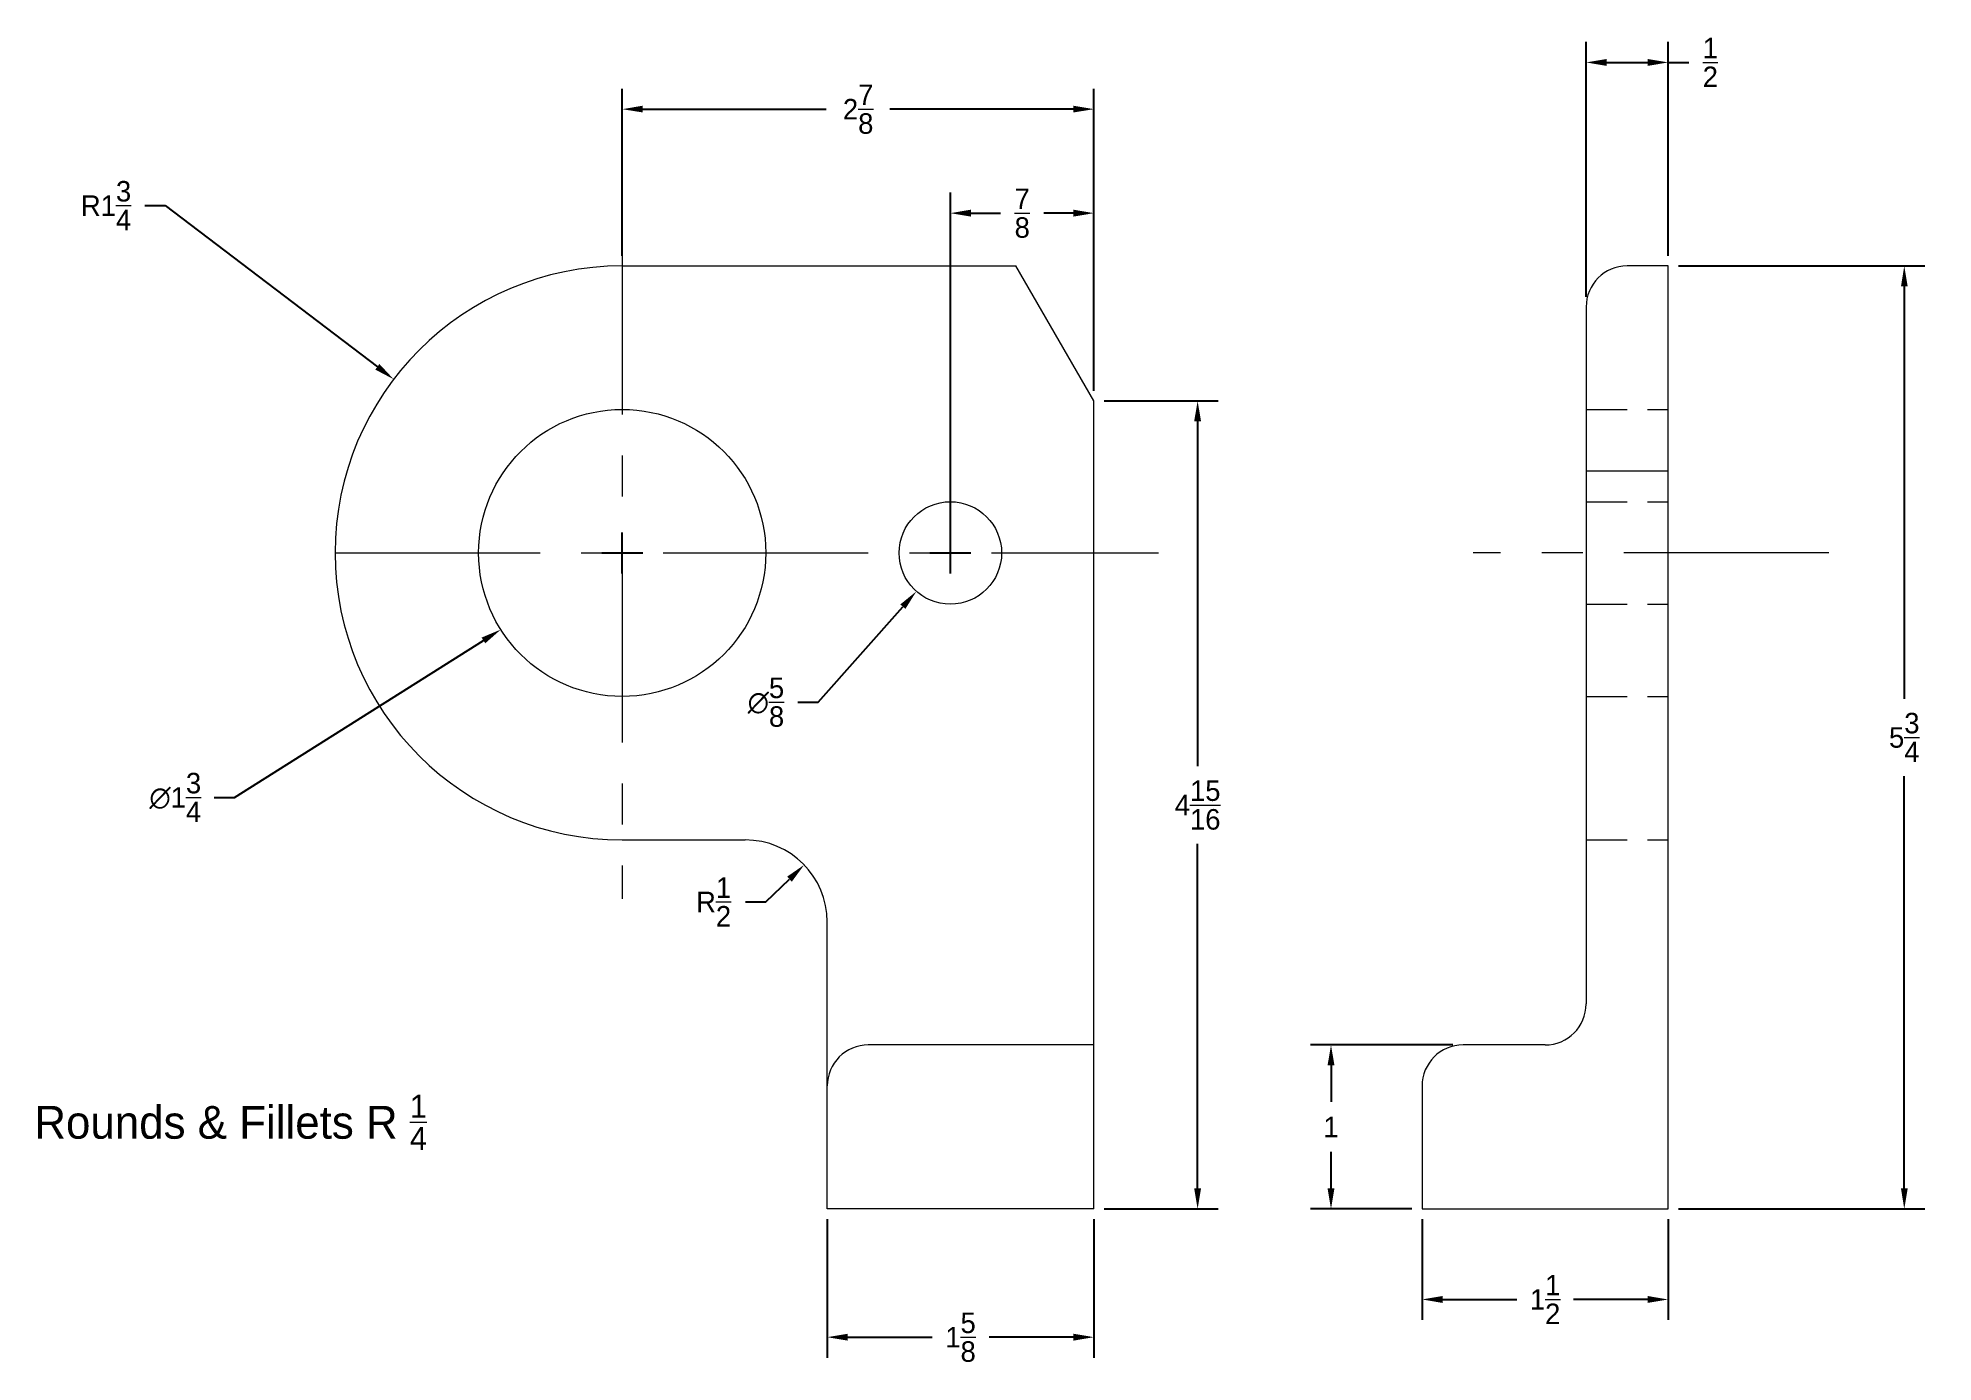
# Model space of a CAD drawing. Header units: inches. Extents: x -3.6 to 8, y -0.9 to 7.1.
import ezdxf

# ---------------------------------------------------------------- set-up
doc = ezdxf.new("R2010")
doc.units = ezdxf.units.IN
doc.header["$MEASUREMENT"] = 0
doc.linetypes.add('CENTER', pattern=[2, 1.25, -0.25, 0.25, -0.25])
doc.linetypes.add('HIDDEN', pattern=[0.375, 0.25, -0.125])
doc.layers.add('Center_Line', color=1, linetype='CENTER')
doc.layers.add('Dimensions', color=6, linetype='Continuous')
doc.layers.add('Hidden_Line', color=4, linetype='HIDDEN', lineweight=5)
doc.layers.add('Object_Lines', color=5, linetype='Continuous', lineweight=9)
doc.dimstyles.new('Mechanical', dxfattribs={"dimtxt": 0.125, "dimasz": 0.125, "dimexe": 0.125, "dimexo": 0.0625, "dimgap": 0.09, "dimtad": 0, "dimtih": 1, "dimtoh": 1, "dimdec": 4, "dimzin": 0, "dimdsep": 46, "dimlunit": 5, "dimtxsty": 'Standard', "dimcen": 0.125, "dimadec": 0, "dimazin": 0, "dimtfac": 1, "dimtdec": 4, "dimtofl": 0, "dimtmove": 0, "dimatfit": 3, "dimfxl": 1, "dimtolj": 1, "dimtzin": 0, "dimarcsym": 0})

# ---------------------------------------------------------------- blocks, each defined once
blk = doc.blocks.new('*D12')
at = {"layer": 'Defpoints', "color": 0, "lineweight": 5, "transparency": 16777216}
for p in [(1.25, 0), (2.875, 0), (2.875, -0.782)]:
    blk.add_point(p, dxfattribs=at)
at = {"layer": 'Dimensions', "color": 0, "lineweight": -2, "transparency": 16777216}
for p, q in [((1.25, -0.062), (1.25, -0.907)), ((2.875, -0.062), (2.875, -0.907)), ((1.375, -0.782), (1.889, -0.782)), ((2.75, -0.782), (2.236, -0.782))]:
    blk.add_line(p, q, dxfattribs=at)
at = {"layer": 'Dimensions', "color": 0, "lineweight": 5, "transparency": 16777216}
for points in [[(1.375, -0.761), (1.375, -0.803), (1.25, -0.782)], [(2.75, -0.761), (2.75, -0.803), (2.875, -0.782)]]:
    blk.add_solid(points, dxfattribs=at)
at = {"layer": 'Dimensions', "color": 0, "lineweight": 5, "transparency": 16777216, "insert": (2.062, -0.782), "char_height": 0.125, "attachment_point": 5}
blk.add_mtext('\\A1;1{\\H1x;\\S5/8;}', dxfattribs=at)
blk = doc.blocks.new('*D13')
at = {"layer": 'Defpoints', "color": 0, "lineweight": 5, "transparency": 16777216}
for p in [(2.875, 6.706), (0, 5.75), (2.875, 4.927)]:
    blk.add_point(p, dxfattribs=at)
at = {"layer": 'Dimensions', "color": 0, "lineweight": -2, "transparency": 16777216}
for p, q in [((0, 5.812), (0, 6.831)), ((2.875, 4.989), (2.875, 6.831)), ((0.125, 6.706), (1.243, 6.706)), ((2.75, 6.706), (1.632, 6.706))]:
    blk.add_line(p, q, dxfattribs=at)
at = {"layer": 'Dimensions', "color": 0, "lineweight": 5, "transparency": 16777216}
for points in [[(0.125, 6.727), (0.125, 6.686), (0, 6.706)], [(2.75, 6.727), (2.75, 6.686), (2.875, 6.706)]]:
    blk.add_solid(points, dxfattribs=at)
at = {"layer": 'Dimensions', "color": 0, "lineweight": 5, "transparency": 16777216, "insert": (1.438, 6.706), "char_height": 0.125, "attachment_point": 5}
blk.add_mtext('\\A1;2{\\H1x;\\S7/8;}', dxfattribs=at)
blk = doc.blocks.new('*D14')
at = {"layer": 'Defpoints', "color": 0, "lineweight": 5, "transparency": 16777216}
for p in [(2, 6.072), (2.875, 4.927), (2, 4)]:
    blk.add_point(p, dxfattribs=at)
at = {"layer": 'Dimensions', "color": 0, "lineweight": -2, "transparency": 16777216}
for p, q in [((2, 4.062), (2, 6.197)), ((2.875, 4.989), (2.875, 6.197)), ((2.125, 6.072), (2.306, 6.072)), ((2.75, 6.072), (2.569, 6.072))]:
    blk.add_line(p, q, dxfattribs=at)
at = {"layer": 'Dimensions', "color": 0, "lineweight": 5, "transparency": 16777216}
for points in [[(2.125, 6.093), (2.125, 6.051), (2, 6.072)], [(2.75, 6.093), (2.75, 6.051), (2.875, 6.072)]]:
    blk.add_solid(points, dxfattribs=at)
at = {"layer": 'Dimensions', "color": 0, "lineweight": 5, "transparency": 16777216, "insert": (2.438, 6.072), "char_height": 0.125, "attachment_point": 5}
blk.add_mtext('\\A1;{\\H1x;\\S7/8;}', dxfattribs=at)
blk = doc.blocks.new('*D15')
at = {"layer": 'Defpoints', "color": 0, "lineweight": 5, "transparency": 16777216}
for p in [(2.875, 4.927), (2.875, 0), (3.507, 0)]:
    blk.add_point(p, dxfattribs=at)
at = {"layer": 'Dimensions', "color": 0, "lineweight": -2, "transparency": 16777216}
for p, q in [((2.938, 4.927), (3.632, 4.927)), ((3.507, 4.802), (3.507, 2.699)), ((3.507, 0.125), (3.507, 2.227)), ((2.938, 0), (3.632, 0))]:
    blk.add_line(p, q, dxfattribs=at)
at = {"layer": 'Dimensions', "color": 0, "lineweight": 5, "transparency": 16777216}
for points in [[(3.486, 4.802), (3.528, 4.802), (3.507, 4.927)], [(3.486, 0.125), (3.528, 0.125), (3.507, 0)]]:
    blk.add_solid(points, dxfattribs=at)
at = {"layer": 'Dimensions', "color": 0, "lineweight": 5, "transparency": 16777216, "insert": (3.507, 2.463), "char_height": 0.125, "attachment_point": 5}
blk.add_mtext('\\A1;4{\\H1x;\\S15/16;}', dxfattribs=at)
blk = doc.blocks.new('*D16')
at = {"layer": 'Defpoints', "color": 0, "lineweight": 5, "transparency": 16777216}
for p in [(4.875, 0), (6.375, 0), (6.375, -0.552)]:
    blk.add_point(p, dxfattribs=at)
at = {"layer": 'Dimensions', "color": 0, "lineweight": -2, "transparency": 16777216}
for p, q in [((4.875, -0.062), (4.875, -0.677)), ((6.375, -0.062), (6.375, -0.677)), ((5, -0.552), (5.452, -0.552)), ((6.25, -0.552), (5.798, -0.552))]:
    blk.add_line(p, q, dxfattribs=at)
at = {"layer": 'Dimensions', "color": 0, "lineweight": 5, "transparency": 16777216}
for points in [[(5, -0.531), (5, -0.573), (4.875, -0.552)], [(6.25, -0.531), (6.25, -0.573), (6.375, -0.552)]]:
    blk.add_solid(points, dxfattribs=at)
at = {"layer": 'Dimensions', "color": 0, "lineweight": 5, "transparency": 16777216, "insert": (5.625, -0.552), "char_height": 0.125, "attachment_point": 5}
blk.add_mtext('\\A1;1{\\H1x;\\S1/2;}', dxfattribs=at)
blk = doc.blocks.new('*D17')
at = {"layer": 'Defpoints', "color": 0, "lineweight": 5, "transparency": 16777216}
for p in [(6.375, 5.75), (7.814, 5.75), (6.375, 0)]:
    blk.add_point(p, dxfattribs=at)
at = {"layer": 'Dimensions', "color": 0, "lineweight": -2, "transparency": 16777216}
for p, q in [((6.438, 5.75), (7.939, 5.75)), ((7.814, 5.625), (7.814, 3.111)), ((7.814, 0.125), (7.814, 2.639)), ((6.438, 0), (7.939, 0))]:
    blk.add_line(p, q, dxfattribs=at)
at = {"layer": 'Dimensions', "color": 0, "lineweight": 5, "transparency": 16777216}
for points in [[(7.794, 5.625), (7.835, 5.625), (7.814, 5.75)], [(7.794, 0.125), (7.835, 0.125), (7.814, 0)]]:
    blk.add_solid(points, dxfattribs=at)
at = {"layer": 'Dimensions', "color": 0, "lineweight": 5, "transparency": 16777216, "insert": (7.814, 2.875), "char_height": 0.125, "attachment_point": 5}
blk.add_mtext('\\A1;5{\\H1x;\\S3/4;}', dxfattribs=at)
blk = doc.blocks.new('*D18')
at = {"layer": 'Defpoints', "color": 0, "lineweight": 5, "transparency": 16777216}
for p in [(6.375, 6.991), (6.375, 5.75), (5.875, 5.5)]:
    blk.add_point(p, dxfattribs=at)
at = {"layer": 'Dimensions', "color": 0, "lineweight": -2, "transparency": 16777216}
for p, q in [((5.875, 5.562), (5.875, 7.116)), ((6.375, 5.812), (6.375, 7.116)), ((6, 6.991), (6.25, 6.991)), ((6.375, 6.991), (6.5, 6.991))]:
    blk.add_line(p, q, dxfattribs=at)
at = {"layer": 'Dimensions', "color": 0, "lineweight": 5, "transparency": 16777216}
for points in [[(6, 7.012), (6, 6.97), (5.875, 6.991)], [(6.25, 7.012), (6.25, 6.97), (6.375, 6.991)]]:
    blk.add_solid(points, dxfattribs=at)
at = {"layer": 'Dimensions', "color": 0, "lineweight": 5, "transparency": 16777216, "insert": (6.632, 6.991), "char_height": 0.125, "attachment_point": 5}
blk.add_mtext('\\A1;{\\H1x;\\S1/2;}', dxfattribs=at)
blk = doc.blocks.new('*D19')
at = {"layer": 'Defpoints', "color": 0, "lineweight": 5, "transparency": 16777216}
for p in [(-1.393, 5.059), (0, 4)]:
    blk.add_point(p, dxfattribs=at)
at = {"layer": 'Dimensions', "color": 0, "lineweight": -2, "transparency": 16777216}
for p, q in [((-2.91, 6.118), (-2.785, 6.118)), ((-2.785, 6.118), (-1.492, 5.135)), ((0, 3.875), (0, 4.125)), ((-0.125, 4), (0.125, 4))]:
    blk.add_line(p, q, dxfattribs=at)
at = {"layer": 'Dimensions', "color": 0, "lineweight": 5, "transparency": 16777216}
blk.add_solid([(-1.48, 5.152), (-1.505, 5.118), (-1.393, 5.059)], dxfattribs=at)
at = {"layer": 'Dimensions', "color": 0, "lineweight": 5, "transparency": 16777216, "insert": (-3.146, 6.118), "char_height": 0.125, "attachment_point": 5}
blk.add_mtext('\\A1;R1{\\H1x;\\S3/4;}', dxfattribs=at)
blk = doc.blocks.new('*D21')
at = {"layer": 'Defpoints', "color": 0, "lineweight": 5, "transparency": 16777216}
for p in [(1.109, 2.098), (0.75, 1.75)]:
    blk.add_point(p, dxfattribs=at)
at = {"layer": 'Dimensions', "color": 0, "lineweight": -2, "transparency": 16777216}
for p, q in [((0.876, 1.872), (1.019, 2.011)), ((0.751, 1.872), (0.876, 1.872))]:
    blk.add_line(p, q, dxfattribs=at)
at = {"layer": 'Dimensions', "color": 0, "lineweight": 5, "transparency": 16777216}
blk.add_solid([(1.005, 2.026), (1.034, 1.996), (1.109, 2.098)], dxfattribs=at)
at = {"layer": 'Dimensions', "color": 0, "lineweight": 5, "transparency": 16777216, "insert": (0.557, 1.872), "char_height": 0.125, "attachment_point": 5}
blk.add_mtext('\\A1;R{\\H1x;\\S1/2;}', dxfattribs=at)
blk = doc.blocks.new('*D23')
at = {"layer": 'Defpoints', "color": 0, "lineweight": 5, "transparency": 16777216}
for p in [(0.74, 4.467), (-0.74, 3.533)]:
    blk.add_point(p, dxfattribs=at)
at = {"layer": 'Dimensions', "color": 0, "lineweight": -2, "transparency": 16777216}
for p, q in [((0, 3.875), (0, 4.125)), ((-0.125, 4), (0.125, 4)), ((-2.363, 2.509), (-0.846, 3.466)), ((-2.488, 2.509), (-2.363, 2.509))]:
    blk.add_line(p, q, dxfattribs=at)
at = {"layer": 'Dimensions', "color": 0, "lineweight": 5, "transparency": 16777216}
blk.add_solid([(-0.857, 3.484), (-0.835, 3.449), (-0.74, 3.533)], dxfattribs=at)
at = {"layer": 'Dimensions', "color": 0, "lineweight": 5, "transparency": 16777216, "insert": (-2.724, 2.509), "char_height": 0.125, "attachment_point": 5}
blk.add_mtext('\\A1;∅1{\\H1x;\\S3/4;}', dxfattribs=at)
blk = doc.blocks.new('*D24')
at = {"layer": 'Defpoints', "color": 0, "lineweight": 5, "transparency": 16777216}
for p in [(2.207, 4.234), (1.793, 3.766)]:
    blk.add_point(p, dxfattribs=at)
at = {"layer": 'Dimensions', "color": 0, "lineweight": -2, "transparency": 16777216}
for p, q in [((2, 3.875), (2, 4.125)), ((1.875, 4), (2.125, 4)), ((1.195, 3.09), (1.71, 3.672)), ((1.07, 3.09), (1.195, 3.09))]:
    blk.add_line(p, q, dxfattribs=at)
at = {"layer": 'Dimensions', "color": 0, "lineweight": 5, "transparency": 16777216}
blk.add_solid([(1.695, 3.686), (1.726, 3.659), (1.793, 3.766)], dxfattribs=at)
at = {"layer": 'Dimensions', "color": 0, "lineweight": 5, "transparency": 16777216, "insert": (0.876, 3.09), "char_height": 0.125, "attachment_point": 5}
blk.add_mtext('\\A1;∅{\\H1x;\\S5/8;}', dxfattribs=at)
blk = doc.blocks.new('*D25')
at = {"layer": 'Defpoints', "color": 0, "lineweight": 5, "transparency": 16777216}
for p in [(4.32, 1), (5.125, 1), (4.875, 0)]:
    blk.add_point(p, dxfattribs=at)
at = {"layer": 'Dimensions', "color": 0, "lineweight": -2, "transparency": 16777216}
for p, q in [((5.063, 1), (4.195, 1)), ((4.32, 0.875), (4.32, 0.653)), ((4.32, 0.125), (4.32, 0.348)), ((4.813, 0), (4.195, 0))]:
    blk.add_line(p, q, dxfattribs=at)
at = {"layer": 'Dimensions', "color": 0, "lineweight": 5, "transparency": 16777216}
for points in [[(4.299, 0.875), (4.341, 0.875), (4.32, 1)], [(4.299, 0.125), (4.341, 0.125), (4.32, 0)]]:
    blk.add_solid(points, dxfattribs=at)
at = {"layer": 'Dimensions', "color": 0, "lineweight": 5, "transparency": 16777216, "insert": (4.32, 0.5), "char_height": 0.125, "attachment_point": 5}
blk.add_mtext('\\A1;1', dxfattribs=at)

msp = doc.modelspace()

# ---------------------------------------------------------------- linework, layer by layer
at = {"layer": 'Center_Line', "lineweight": 5}
for p, q in [((0, 6.09419), (0, 1.89098)), ((0, 3.875), (0, 4.125)), ((2, 3.875), (2, 4.125)), ((-1.75, 4), (3.26796, 4)), ((-0.125, 4), (0.125, 4)), ((1.875, 4), (2.125, 4)), ((7.35404, 4), (5.18569, 4))]:
    msp.add_line(p, q, dxfattribs=at)
at = {"layer": 'Hidden_Line', "lineweight": 5}
for p, q in [((5.875, 4.875), (6.375, 4.875)), ((5.875, 4.3125), (6.375, 4.3125)), ((5.875, 3.6875), (6.375, 3.6875)), ((5.875, 3.125), (6.375, 3.125)), ((5.875, 2.25), (6.375, 2.25))]:
    msp.add_line(p, q, dxfattribs=at)
at = {"layer": 'Object_Lines', "lineweight": 5}
for p, q in [((0, 5.75), (2.39963, 5.75)), ((2.875, 4.92664), (2.39963, 5.75)), ((6.375, 5.75), (6.125, 5.75)), ((6.375, 0), (6.375, 5.75)), ((5.875, 5.5), (5.875, 1.25)), ((2.875, 4.5), (2.875, 4.92664)), ((2.875, 0), (2.875, 4.5)), ((5.875, 4.5), (6.375, 4.5)), ((0, 2.25), (0.75, 2.25)), ((1.25, 0.75), (1.25, 1.75)), ((2.875, 1), (1.5, 1)), ((5.625, 1), (5.125, 1)), ((1.25, 0), (1.25, 0.75)), ((4.875, 0.75), (4.875, 0)), ((2.875, 0), (1.25, 0)), ((4.875, 0), (6.375, 0))]:
    msp.add_line(p, q, dxfattribs=at)
for centre, radius in [((0, 4), 0.875), ((2, 4), 0.3125)]:
    msp.add_circle(centre, radius, dxfattribs=at)
for centre, radius, start, end in [((0, 4), 1.75, 90, 270), ((6.125, 5.5), 0.25, 90, 180), ((0.75, 1.75), 0.5, 0, 90), ((5.625, 1.25), 0.25, 270, 0), ((1.5, 0.75), 0.25, 90, 180), ((5.125, 0.75), 0.25, 90, 180)]:
    msp.add_arc(centre, radius, start, end, dxfattribs=at)

# ---------------------------------------------------------------- texts
at = {"layer": 'Dimensions', "lineweight": 5, "insert": (-3.58335, 0.69627), "char_height": 0.2, "attachment_point": 1}
msp.add_mtext('\\A1;Rounds & Fillets R {\\H0.7x;\\S1/4;}', dxfattribs=at)

# ---------------------------------------------------------------- dimensions: what is measured, and where the dimension line sits
at = {"layer": 'Dimensions', "lineweight": 5}
for base, p1, p2, picture, middle in [((6.375, 6.99067), (5.875, 5.5), (6.375, 5.75), '*D18', (6.63167, 6.99067)), ((2.875, 6.70641), (0, 5.75), (2.875, 4.92664), '*D13', (1.4375, 6.70641)), ((2, 6.07215), (2.875, 4.92664), (2, 4), '*D14', (2.4375, 6.07215)), ((2.875, -0.78222), (1.25, 0), (2.875, 0), '*D12', (2.0625, -0.78222)), ((6.375, -0.55175), (4.875, 0), (6.375, 0), '*D16', (5.625, -0.55175))]:
    dim = msp.add_linear_dim(base=base, p1=p1, p2=p2, dimstyle='Mechanical', dxfattribs=at)
    dim.commit()
    dim.dimension.update_dxf_attribs({"geometry": picture, "text_midpoint": middle})
for center, mpoint, picture, middle in [((0, 4), (-1.39292, 5.05937), '*D19', (-3.1461, 6.11829)), ((0.75, 1.75), (1.10879, 2.09824), '*D21', (0.55696, 1.87241))]:
    dim = msp.add_radius_dim(center=center, mpoint=mpoint, dimstyle='Mechanical', dxfattribs=at)
    dim.commit()
    dim.dimension.update_dxf_attribs({"geometry": picture, "text_midpoint": middle, "dimtype": 164})
for base, p1, p2, picture, middle in [((7.81434, 5.75), (6.375, 0), (6.375, 5.75), '*D17', (7.81434, 2.875)), ((3.50733, 0), (2.875, 4.92664), (2.875, 0), '*D15', (3.50733, 2.46332)), ((4.32031, 1), (4.875, 0), (5.125, 1), '*D25', (4.32031, 0.5))]:
    dim = msp.add_linear_dim(base=base, p1=p1, p2=p2, angle=90, dimstyle='Mechanical', dxfattribs=at)
    dim.commit()
    dim.dimension.update_dxf_attribs({"geometry": picture, "text_midpoint": middle})
for p1, p2, picture, middle in [((0.74001, 4.46692), (-0.74001, 3.53308), '*D23', (-2.72385, 2.50901)), ((2.20706, 4.23405), (1.79294, 3.76595), '*D24', (0.87617, 3.09045))]:
    dim = msp.add_diameter_dim_2p(p1=p1, p2=p2, dimstyle='Mechanical', dxfattribs=at)
    dim.commit()
    dim.dimension.update_dxf_attribs({"geometry": picture, "text_midpoint": middle, "dimtype": 163})

doc.saveas('drawing.dxf')
